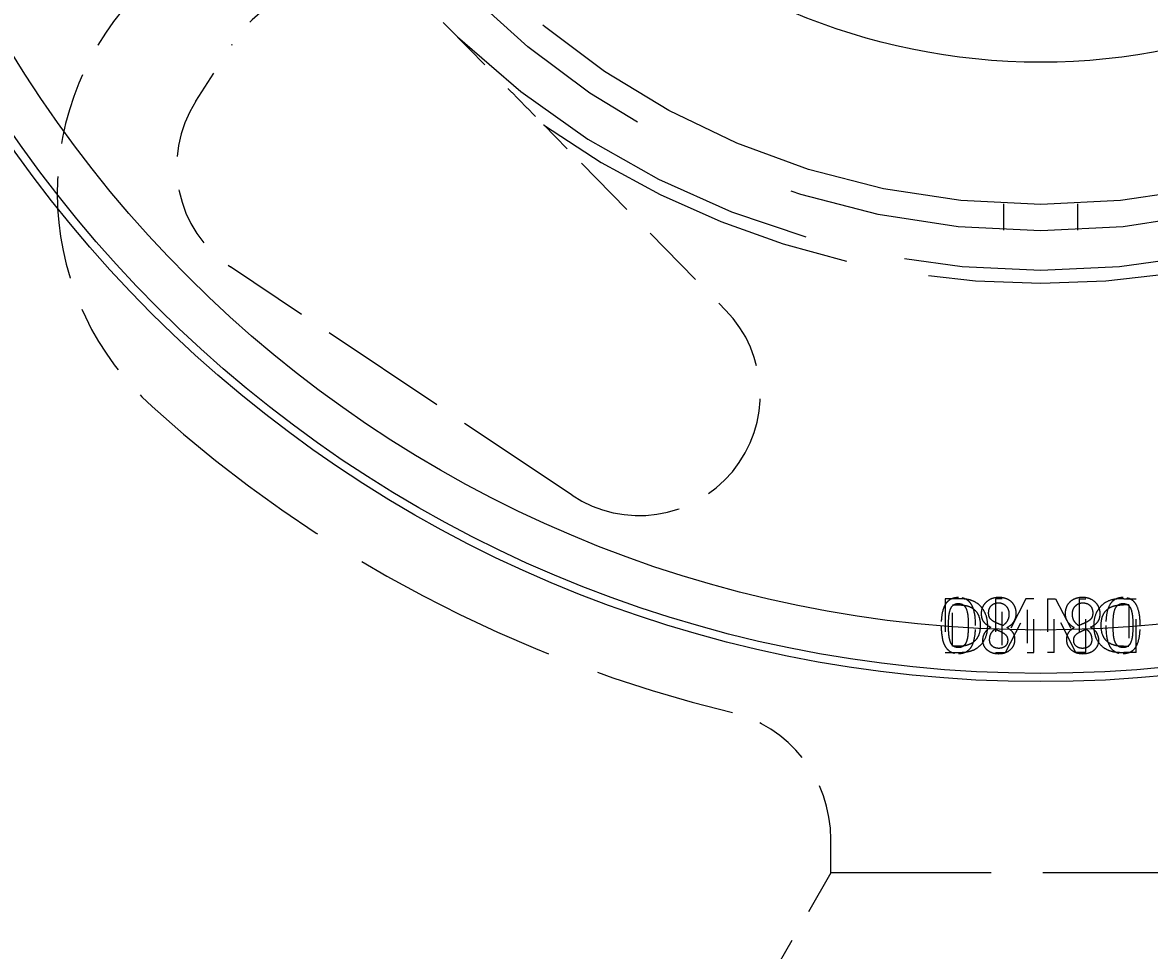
# Model space of a CAD drawing. Header units: inches. Extents: x 15 to 402, y 6 to 258.
# Drawn here: x 200.676 to 204.06, y 178.798 to 181.585 of the extents above; entities that cross this region are included whole.
import ezdxf

# ---------------------------------------------------------------- set-up
doc = ezdxf.new("R2010")
doc.units = ezdxf.units.IN
doc.header["$LTSCALE"] = 12
doc.header["$MEASUREMENT"] = 0
doc.linetypes.add('DASHED', pattern=[0.2067, 0.1654, -0.0413])
for name, color, linetype, lineweight in [('Dimension (ANSI)', 7, 'Continuous', 25), ('Hatch', 7, 'Continuous', 18), ('Hidden', 7, 'DASHED', 18), ('Visible', 7, 'Continuous', 18)]:
    doc.layers.add(name, color=color, linetype=linetype, lineweight=lineweight)
doc.styles.add('MEMCOR Medium', font='arial.ttf')
doc.dimstyles.new('Default (ANSI)', dxfattribs={"dimscale": 12, "dimtxt": 0.15, "dimasz": 0.098425, "dimexe": 0.125, "dimexo": 0.0625, "dimgap": 0.031496, "dimtad": 0, "dimtih": 1, "dimtoh": 1, "dimdec": 4, "dimrnd": 1e-08, "dimzin": 3, "dimdsep": 46, "dimlunit": 5, "dimtxsty": 'MEMCOR Medium', "dimcen": 0.09, "dimdle": 0.393701, "dimclrd": 256, "dimclre": 256, "dimclrt": 256, "dimadec": 0, "dimazin": 1, "dimtfac": 0.8, "dimtofl": 0, "dimtmove": 0, "dimatfit": 3, "dimfxl": 1, "dimfrac": 1, "dimtolj": 1, "dimtzin": 4, "dimlwd": -1, "dimlwe": -1, "dimarcsym": 0})

# ---------------------------------------------------------------- blocks, each defined once
blk = doc.blocks.new('*D29')
at = {"layer": 'Defpoints', "color": 0, "transparency": 16777216}
for p in [(221.3479, 210.7417), (186.0166, 179.1119), (221.3479, 178.9357)]:
    blk.add_point(p, dxfattribs=at)
at = {"layer": 'Dimension (ANSI)', "transparency": 16777216}
for p, q in [((186.0166, 179.8619), (186.0166, 212.2417)), ((221.3479, 179.6857), (221.3479, 212.2417)), ((187.1977, 210.7417), (197.1823, 210.7417)), ((220.1668, 210.7417), (210.1821, 210.7417))]:
    blk.add_line(p, q, dxfattribs=at)
for points in [[(187.1977, 210.9386), (187.1977, 210.5449), (186.0166, 210.7417)], [(220.1668, 210.9386), (220.1668, 210.5449), (221.3479, 210.7417)]]:
    blk.add_solid(points, dxfattribs=at)
at = {"layer": 'Dimension (ANSI)', "transparency": 16777216, "char_height": 1.8, "attachment_point": 5, "style": 'MEMCOR Medium'}
for s, insert in [('\\A1; 35{\\H0.8x;\\S5#16;} in', (203.6822, 212.5933)), ('\\A1;[897.4 mm]', (203.6822, 209.2102))]:
    blk.add_mtext(s, dxfattribs=dict(at, insert=insert))

msp = doc.modelspace()

# ---------------------------------------------------------------- hatches: boundary and pattern name
at = {"layer": 'Hatch'}
h = msp.add_hatch(dxfattribs=at)
h.set_pattern_fill('ANSI31', color=256, scale=12, style=0)
edge = h.paths.add_edge_path()
edge.add_spline(control_points=[(217.42332, 183.38029), (217.39171, 183.34853), (217.35993, 183.31693), (217.29616, 183.25418), (217.26417, 183.22302), (217.23201, 183.19204)], knot_values=[-0.6817505, -0.6817505, -0.6817505, -0.6817505, -0.3402811, -0.3402811, 0, 0, 0, 0], degree=3, periodic=0)
edge.add_ellipse((203.73307, 183.38029), major_axis=(-0.18825, -13.49894), ratio=1, start_angle=24.840553, end_angle=90, ccw=False)
edge.add_line((209.23306, 171.05118), (209.23306, 170.77793))
edge.add_ellipse((203.73307, 183.38029), major_axis=(12.60236, 5.5), ratio=1, start_angle=270, end_angle=271.098975)
edge.add_ellipse((203.73307, 183.38029), major_axis=(12.49456, 5.74069), ratio=1, start_angle=270, end_angle=292.744849)
edge.add_ellipse((203.73307, 183.38029), major_axis=(9.30341, 10.12502), ratio=1, start_angle=270, end_angle=271.041736)
edge.add_ellipse((203.73307, 183.38029), major_axis=(9.1178, 10.29249), ratio=1, start_angle=270, end_angle=293.073484)
edge.add_ellipse((203.73307, 183.38029), major_axis=(4.35466, 13.04249), ratio=1, start_angle=270, end_angle=271.041736)
edge.add_ellipse((203.73307, 183.38029), major_axis=(4.11682, 13.1195), ratio=1, start_angle=270, end_angle=287.421516)
edge.add_line((217.48332, 183.38029), (217.42332, 183.38029))
edge = h.paths.add_edge_path()
edge.add_spline(control_points=[(217.23201, 183.56854), (217.26417, 183.53756), (217.29616, 183.5064), (217.35993, 183.44365), (217.39171, 183.41205), (217.42332, 183.38029)], knot_values=[-0.6817506, -0.6817506, -0.6817506, -0.6817506, -0.3414695, -0.3414695, 0, 0, 0, 0], degree=3, periodic=0)
edge.add_line((217.42332, 183.38029), (217.48332, 183.38029))
edge.add_ellipse((203.73307, 183.38029), major_axis=(0, 13.75026), ratio=1, start_angle=270, end_angle=347.421516)
edge.add_ellipse((203.73307, 183.38029), major_axis=(-13.42023, 2.99448), ratio=1, start_angle=270, end_angle=271.041736)
edge.add_ellipse((203.73307, 183.38029), major_axis=(-13.47245, 2.75), ratio=1, start_angle=270, end_angle=293.073484)
edge.add_ellipse((203.73307, 183.38029), major_axis=(-13.47245, -2.75), ratio=1, start_angle=270, end_angle=271.041736)
edge.add_ellipse((203.73307, 183.38029), major_axis=(-13.42023, -2.99448), ratio=1, start_angle=270, end_angle=364.843043)
edge.add_ellipse((203.73307, 183.38029), major_axis=(4.11682, -13.1195), ratio=1, start_angle=270, end_angle=271.041736)
edge.add_ellipse((203.73307, 183.38029), major_axis=(4.35466, -13.04249), ratio=1, start_angle=270, end_angle=293.073484)
edge.add_ellipse((203.73307, 183.38029), major_axis=(9.1178, -10.29249), ratio=1, start_angle=270, end_angle=271.041736)
edge.add_ellipse((203.73307, 183.38029), major_axis=(9.30341, -10.12502), ratio=1, start_angle=270, end_angle=292.744849)
edge.add_ellipse((203.73307, 183.38029), major_axis=(12.49456, -5.74069), ratio=1, start_angle=270, end_angle=271.098975)
edge.add_line((198.23307, 170.77793), (198.23307, 171.05118))
edge.add_ellipse((203.73307, 183.38029), major_axis=(-12.32911, 5.5), ratio=1, start_angle=204.840553, end_angle=450, ccw=False)
h = msp.add_hatch(dxfattribs=at)
h.set_pattern_fill('ANSI31', color=256, scale=12, angle=90.0002, style=0)
edge = h.paths.add_edge_path()
edge.add_line((209.23306, 170.77793), (209.23306, 170.75029))
edge.add_line((209.23306, 170.75029), (209.23306, 170.5152))
edge.add_spline(control_points=[(209.23306, 170.5152), (209.29311, 170.60777), (209.35344, 170.70048), (209.43368, 170.82398), (209.45374, 170.85486), (209.47376, 170.88573)], knot_values=[-1.1224503, -1.1224503, -1.1224503, -1.1224503, -0.2803842, -0.2803842, 0, 0, 0, 0], degree=3, periodic=0)
edge.add_ellipse((203.73307, 183.38029), major_axis=(-12.49456, -5.74069), ratio=1, start_angle=88.901025, end_angle=90, ccw=False)
edge = h.paths.add_edge_path()
edge.add_spline(control_points=[(197.99237, 170.88573), (198.0122, 170.85492), (198.03223, 170.82402), (198.07231, 170.76239), (198.10868, 170.70665), (198.15297, 170.6388), (198.19322, 170.57713), (198.23307, 170.5152)], knot_values=[-0.6733187, -0.6733187, -0.6733187, -0.6733187, -0.6174646, -0.6174646, -0.561149, -0.561149, 0, 0, 0, 0], degree=3, periodic=0)
edge.add_line((198.23307, 170.5152), (198.23307, 170.75029))
edge.add_line((198.23307, 170.75029), (198.23307, 170.77793))
edge.add_ellipse((203.73307, 183.38029), major_axis=(-12.60236, 5.5), ratio=1, start_angle=88.901025, end_angle=90, ccw=False)
edge = h.paths.add_edge_path()
edge.add_line((193.44058, 174.26249), (193.39847, 174.23818))
edge.add_line((193.39847, 174.23818), (193.22407, 174.13749))
edge.add_line((193.22407, 174.13749), (193.60805, 174.07688))
edge.add_ellipse((203.73307, 183.38029), major_axis=(-9.30341, 10.12502), ratio=1, start_angle=88.958264, end_angle=90, ccw=False)
edge = h.paths.add_edge_path()
edge.add_line((206.72755, 196.80052), (206.48307, 197.10274))
edge.add_line((206.48307, 197.10274), (206.48307, 196.90137))
edge.add_line((206.48307, 196.90137), (206.48307, 196.85274))
edge.add_ellipse((203.73307, 183.38029), major_axis=(13.47245, -2.75), ratio=1, start_angle=88.958264, end_angle=90, ccw=False)
edge = h.paths.add_edge_path()
edge.add_line((190.47407, 178.90063), (190.64847, 179.00132))
edge.add_line((190.64847, 179.00132), (190.69058, 179.02563))
edge.add_ellipse((203.73307, 183.38029), major_axis=(-4.35466, 13.04249), ratio=1, start_angle=88.958264, end_angle=90, ccw=False)
edge.add_line((190.61356, 179.26348), (190.47407, 178.90063))
edge = h.paths.add_edge_path()
edge.add_line((213.85808, 174.07688), (214.24206, 174.13749))
edge.add_line((214.24206, 174.13749), (214.06766, 174.23818))
edge.add_line((214.06766, 174.23818), (214.02555, 174.26249))
edge.add_ellipse((203.73307, 183.38029), major_axis=(-9.1178, -10.29249), ratio=1, start_angle=88.958264, end_angle=90, ccw=False)
edge = h.paths.add_edge_path()
edge.add_line((216.77555, 179.02563), (216.81766, 179.00132))
edge.add_line((216.81766, 179.00132), (216.99206, 178.90063))
edge.add_line((216.99206, 178.90063), (216.85257, 179.26348))
edge.add_ellipse((203.73307, 183.38029), major_axis=(-4.11682, -13.1195), ratio=1, start_angle=88.958264, end_angle=90, ccw=False)
edge = h.paths.add_edge_path()
edge.add_line((200.98307, 196.85274), (200.98307, 196.90137))
edge.add_line((200.98307, 196.90137), (200.98307, 197.10274))
edge.add_line((200.98307, 197.10274), (200.73858, 196.80052))
edge.add_ellipse((203.73307, 183.38029), major_axis=(13.42023, 2.99448), ratio=1, start_angle=88.958264, end_angle=90, ccw=False)

# ---------------------------------------------------------------- linework, layer by layer
at = {"layer": 'Hidden', "ltscale": 0.009556}
msp.add_line((201.93942, 181.58461), (201.98203, 181.54119), dxfattribs=at)
at = {"layer": 'Hidden', "ltscale": 0.032106}
msp.add_line((201.19652, 181.34834), (201.30604, 181.51915), dxfattribs=at)
at = {"layer": 'Hidden', "ltscale": 0.026746}
msp.add_line((202.24124, 181.27715), (202.35409, 181.16219), dxfattribs=at)
at = {"layer": 'Hidden', "ltscale": 0.097964}
msp.add_line((202.35409, 181.16219), (202.78689, 180.7213), dxfattribs=at)
at = {"layer": 'Hidden', "ltscale": 0.012412}
for p, q in [((203.62208, 180.96158), (203.62208, 181.0404)), ((203.84405, 181.0404), (203.84405, 180.96158))]:
    msp.add_line(p, q, dxfattribs=at)
at = {"layer": 'Hidden', "ltscale": 0.195716}
msp.add_line((202.32619, 180.16519), (201.30042, 180.85059), dxfattribs=at)
at = {"layer": 'Hidden', "ltscale": 0.025521}
for p, q in [((203.44672, 179.85443), (203.44672, 179.69301)), ((203.59728, 179.85443), (203.59728, 179.69301)), ((203.71278, 179.69301), (203.71278, 179.85443)), ((203.75335, 179.85443), (203.75335, 179.69301)), ((203.86886, 179.69301), (203.86886, 179.85443)), ((204.01942, 179.69301), (204.01942, 179.85443))]:
    msp.add_line(p, q, dxfattribs=at)
at = {"layer": 'Hidden', "ltscale": 0.006416}
msp.add_line((203.48387, 179.85443), (203.44672, 179.85443), dxfattribs=at)
at = {"layer": 'Hidden', "ltscale": 0.003142}
msp.add_line((203.61729, 179.85443), (203.59728, 179.85443), dxfattribs=at)
at = {"layer": 'Hidden', "ltscale": 0.024776}
msp.add_line((203.68871, 179.85443), (203.61729, 179.71525), dxfattribs=at)
at = {"layer": 'Hidden', "ltscale": 0.021991}
for p, q in [((203.61729, 179.71525), (203.61729, 179.85443)), ((203.84884, 179.85443), (203.84884, 179.71525))]:
    msp.add_line(p, q, dxfattribs=at)
at = {"layer": 'Hidden', "ltscale": 0.003726}
msp.add_line((203.71278, 179.85443), (203.68871, 179.85443), dxfattribs=at)
at = {"layer": 'Hidden', "ltscale": 0.003725}
msp.add_line((203.75335, 179.85443), (203.77742, 179.85443), dxfattribs=at)
at = {"layer": 'Hidden', "ltscale": 0.024774}
msp.add_line((203.77742, 179.85443), (203.84884, 179.71525), dxfattribs=at)
at = {"layer": 'Hidden', "ltscale": 0.00314}
msp.add_line((203.84884, 179.85443), (203.86886, 179.85443), dxfattribs=at)
at = {"layer": 'Hidden', "ltscale": 0.00639}
msp.add_line((203.98227, 179.85443), (204.01942, 179.85443), dxfattribs=at)
at = {"layer": 'Hidden', "ltscale": 0.002742}
for p, q in [((203.46817, 179.83585), (203.48452, 179.83585)), ((203.48452, 179.71158), (203.46817, 179.71158))]:
    msp.add_line(p, q, dxfattribs=at)
at = {"layer": 'Hidden', "ltscale": 0.019624}
for p, q in [((203.46817, 179.71158), (203.46817, 179.83585)), ((203.99797, 179.83585), (203.99797, 179.71158))]:
    msp.add_line(p, q, dxfattribs=at)
at = {"layer": 'Hidden', "ltscale": 0.022693}
msp.add_line((203.62775, 179.69301), (203.69277, 179.82081), dxfattribs=at)
at = {"layer": 'Hidden', "ltscale": 0.020185}
for p, q in [((203.69277, 179.82081), (203.69277, 179.69301)), ((203.77337, 179.69301), (203.77337, 179.82081))]:
    msp.add_line(p, q, dxfattribs=at)
at = {"layer": 'Hidden', "ltscale": 0.022691}
msp.add_line((203.83838, 179.69301), (203.77337, 179.82081), dxfattribs=at)
at = {"layer": 'Hidden', "ltscale": 0.002732}
for p, q in [((203.99797, 179.83585), (203.98161, 179.83585)), ((203.98161, 179.71158), (203.99797, 179.71158))]:
    msp.add_line(p, q, dxfattribs=at)
at = {"layer": 'Hidden'}
for p, q in [((203.58317, 179.76914), (203.58317, 179.76849)), ((203.63236, 179.76757), (203.63236, 179.76822)), ((203.83378, 179.76822), (203.83378, 179.76757)), ((203.88296, 179.76849), (203.88296, 179.76914))]:
    msp.add_line(p, q, dxfattribs=at)
at = {"layer": 'Hidden', "ltscale": 0.006349}
msp.add_line((203.44672, 179.69301), (203.48347, 179.69301), dxfattribs=at)
at = {"layer": 'Hidden', "ltscale": 0.004829}
msp.add_line((203.59728, 179.69301), (203.62775, 179.69301), dxfattribs=at)
at = {"layer": 'Hidden', "ltscale": 0.00308}
for p, q in [((203.69277, 179.69301), (203.71278, 179.69301)), ((203.77337, 179.69301), (203.75335, 179.69301))]:
    msp.add_line(p, q, dxfattribs=at)
at = {"layer": 'Hidden', "ltscale": 0.004826}
msp.add_line((203.86886, 179.69301), (203.83838, 179.69301), dxfattribs=at)
at = {"layer": 'Hidden', "ltscale": 0.006323}
msp.add_line((204.01942, 179.69301), (203.98266, 179.69301), dxfattribs=at)
at = {"layer": 'Hidden', "ltscale": 0.015908}
msp.add_line((203.10315, 179.03093), (203.10315, 179.13179), dxfattribs=at)
at = {"layer": 'Hidden', "ltscale": 0.067802}
msp.add_line((203.10315, 179.03093), (202.88925, 178.66045), dxfattribs=at)
at = {"layer": 'Hidden', "ltscale": 0.314009}
msp.add_line((204.36299, 179.03093), (203.10315, 179.03093), dxfattribs=at)
at = {"layer": 'Hidden', "ltscale": 1.022229}
msp.add_circle((203.73307, 183.38029), 2.42126, dxfattribs=at)
at = {"layer": 'Hidden', "ltscale": 1.186783}
msp.add_circle((203.73307, 183.38029), 2.34252, dxfattribs=at)
at = {"layer": 'Hidden', "ltscale": 0.108721}
msp.add_arc((201.64669, 181.07365), 0.86614, 135, 180.35274, dxfattribs=at)
at = {"layer": 'Hidden', "ltscale": 0.079133}
msp.add_arc((201.64883, 181.29935), 0.4072, 77.09302, 147.331, dxfattribs=at)
at = {"layer": 'Hidden', "ltscale": 0.613257}
msp.add_arc((203.73307, 183.38029), 2.53937, 226.40513, 313.59487, dxfattribs=at)
at = {"layer": 'Hidden', "ltscale": 0.089316}
msp.add_arc((201.50208, 181.15241), 0.36299, 147.331, 236.25, dxfattribs=at)
at = {"layer": 'Hidden', "ltscale": 0.50418}
msp.add_arc((203.73307, 183.38029), 2.57874, 234.70511, 305.29489, dxfattribs=at)
at = {"layer": 'Hidden', "ltscale": 0.107257}
msp.add_arc((201.64669, 181.07365), 0.86614, 183.12808, 227.87038, dxfattribs=at)
at = {"layer": 'Hidden', "ltscale": 0.169059}
msp.add_arc((202.52785, 180.46701), 0.36299, 236.25, 44.46972, dxfattribs=at)
at = {"layer": 'Hidden', "ltscale": 0.315777}
msp.add_arc((203.73307, 183.38029), 3.97638, 227.87038, 256.5457, dxfattribs=at)
at = {"layer": 'Hidden', "ltscale": 0.083285}
msp.add_arc((202.70944, 179.13179), 0.3937, 0, 76.45351, dxfattribs=at)
at = {"layer": 'Hidden', "ltscale": 0.059007}
msp.add_rational_spline([(201.98203, 181.54119), (202.11064, 181.41018), (202.24124, 181.27715)], [1, 1.00263245458, 1.00001729957], degree=2, dxfattribs=at)
at = {"layer": 'Hidden', "ltscale": 0.000292745}
msp.add_open_spline([(202.24311, 181.27555), (202.24244, 181.27602), (202.24181, 181.27656), (202.24124, 181.27715)], degree=3, dxfattribs=at)
at = {"layer": 'Hidden', "ltscale": 0.018265}
msp.add_open_spline([(203.48585, 179.85783), (203.48163, 179.85783), (203.47742, 179.85743), (203.46959, 179.85565), (203.46598, 179.85436), (203.45773, 179.84993), (203.45356, 179.84638), (203.44653, 179.83748), (203.44307, 179.83139), (203.43627, 179.80978), (203.4348, 179.795), (203.43435, 179.77895), (203.43431, 179.77633), (203.43431, 179.77372)], degree=3, knots=[-0.37203785, -0.37203785, -0.37203785, -0.37203785, -0.31664928, -0.31664928, -0.26606732, -0.26606732, -0.19410184, -0.19410184, -0.12242542, -0.12242542, -0.01990259, -0.01990259, 0, 0, 0, 0], dxfattribs=at)
at = {"layer": 'Hidden', "ltscale": 0.009948}
msp.add_open_spline([(203.54103, 179.84148), (203.53467, 179.84547), (203.52794, 179.84862), (203.51732, 179.85165), (203.50626, 179.85443), (203.48387, 179.85443)], degree=3, knots=[0, 0, 0, 0, 0.059315384, 0.059315384, 0.088967919, 0.088967919, 0.088967919, 0.088967919], dxfattribs=at)
at = {"layer": 'Hidden', "ltscale": 0.01806}
msp.add_open_spline([(203.53752, 179.77385), (203.53752, 179.79831), (203.53447, 179.81508), (203.52684, 179.83494), (203.5235, 179.83976), (203.51761, 179.84691), (203.51356, 179.85024), (203.50323, 179.85567), (203.49708, 179.85714), (203.4892, 179.85777), (203.48752, 179.85783), (203.48585, 179.85783)], degree=3, knots=[-0.18326765, -0.18326765, -0.18326765, -0.18326765, -0.13736451, -0.13736451, -0.10736713, -0.10736713, -0.06507346, -0.06507346, -0.01379241, -0.01379241, 0, 0, 0, 0], dxfattribs=at)
at = {"layer": 'Hidden', "ltscale": 0.012792}
msp.add_open_spline([(203.60711, 179.85809), (203.60001, 179.85809), (203.59302, 179.85704), (203.58006, 179.85219), (203.57444, 179.84865), (203.56526, 179.84006), (203.56175, 179.83556), (203.55657, 179.82508), (203.55513, 179.81944), (203.55458, 179.81215), (203.55453, 179.81079), (203.55453, 179.80943)], degree=3, knots=[-0.20866782, -0.20866782, -0.20866782, -0.20866782, -0.1532124, -0.1532124, -0.10014888, -0.10014888, -0.05568208, -0.05568208, -0.01038644, -0.01038644, 0, 0, 0, 0], dxfattribs=at)
at = {"layer": 'Hidden', "ltscale": 0.006674}
for points, knots in [([(203.64583, 179.84422), (203.64126, 179.84862), (203.63591, 179.85184), (203.62543, 179.85589), (203.61875, 179.85776), (203.60874, 179.85808), (203.60793, 179.85809), (203.60711, 179.85809)], [-0.16916263, -0.16916263, -0.16916263, -0.16916263, -0.07776923, -0.07776923, -0.00633175, -0.00633175, 0, 0, 0, 0]), ([(203.88636, 179.73068), (203.88636, 179.72723), (203.88581, 179.72386), (203.8834, 179.71788), (203.88178, 179.71541), (203.87812, 179.71149), (203.87573, 179.7094), (203.87013, 179.70692), (203.86805, 179.70631), (203.86361, 179.70548), (203.86125, 179.7053), (203.85889, 179.7053)], [0, 0, 0, 0, 0.026275156, 0.026275156, 0.049347626, 0.049347626, 0.067723628, 0.067723628, 0.077810985, 0.077810985, 0.088761813, 0.088761813, 0.088761813, 0.088761813])]:
    msp.add_open_spline(points, degree=3, knots=knots, dxfattribs=at)
at = {"layer": 'Hidden', "ltscale": 0.006678}
msp.add_open_spline([(203.85902, 179.85809), (203.85297, 179.85809), (203.84691, 179.85741), (203.83714, 179.85466), (203.83333, 179.85313), (203.82633, 179.84927), (203.82316, 179.84697), (203.8203, 179.84422)], degree=3, knots=[0, 0, 0, 0, 0.04705178, 0.04705178, 0.07841909, 0.07841909, 0.10891914, 0.10891914, 0.10891914, 0.10891914], dxfattribs=at)
at = {"layer": 'Hidden', "ltscale": 0.0128}
msp.add_open_spline([(203.91161, 179.80943), (203.91161, 179.81561), (203.9106, 179.82162), (203.90629, 179.83235), (203.9034, 179.83683), (203.89672, 179.84422), (203.89177, 179.84886), (203.88071, 179.85438), (203.87668, 179.85577), (203.86807, 179.85766), (203.86356, 179.85809), (203.85902, 179.85809)], degree=3, knots=[0, 0, 0, 0, 0.04710632, 0.04710632, 0.08868169, 0.08868169, 0.1243163, 0.1243163, 0.1432684, 0.1432684, 0.16323732, 0.16323732, 0.16323732, 0.16323732], dxfattribs=at)
at = {"layer": 'Hidden', "ltscale": 0.009924}
msp.add_open_spline([(203.98227, 179.85443), (203.97076, 179.85443), (203.96083, 179.85376), (203.9472, 179.85135), (203.93846, 179.84934), (203.92674, 179.84248), (203.92592, 179.84199), (203.92511, 179.84148)], degree=3, knots=[-0.25853379, -0.25853379, -0.25853379, -0.25853379, -0.10727643, -0.10727643, -0.0075589, -0.0075589, 0, 0, 0, 0], dxfattribs=at)
at = {"layer": 'Hidden', "ltscale": 0.018077}
msp.add_open_spline([(203.98028, 179.85783), (203.97366, 179.85783), (203.96693, 179.85687), (203.95582, 179.8523), (203.95147, 179.84943), (203.94446, 179.84237), (203.94098, 179.83779), (203.93434, 179.82307), (203.93218, 179.81434), (203.92919, 179.79545), (203.92861, 179.7844), (203.92861, 179.77385)], degree=3, knots=[0, 0, 0, 0, 0.0548727, 0.0548727, 0.09721784, 0.09721784, 0.13307353, 0.13307353, 0.17301541, 0.17301541, 0.22218192, 0.22218192, 0.22218192, 0.22218192], dxfattribs=at)
at = {"layer": 'Hidden', "ltscale": 0.018292}
msp.add_open_spline([(204.03182, 179.77372), (204.03182, 179.78794), (204.03081, 179.8036), (204.02442, 179.82876), (204.02065, 179.83556), (204.0144, 179.84446), (204.01049, 179.84827), (204.00212, 179.85355), (203.99806, 179.8552), (203.9894, 179.85737), (203.98484, 179.85783), (203.98028, 179.85783)], degree=3, knots=[0, 0, 0, 0, 0.10837153, 0.10837153, 0.1988409, 0.1988409, 0.29685555, 0.29685555, 0.37668609, 0.37668609, 0.45922035, 0.45922035, 0.45922035, 0.45922035], dxfattribs=at)
at = {"layer": 'Hidden', "ltscale": 0.00782}
msp.add_open_spline([(203.45629, 179.77372), (203.45629, 179.78944), (203.45715, 179.7988), (203.45846, 179.81012), (203.45973, 179.81702), (203.46204, 179.8229)], degree=3, knots=[-0.087241986, -0.087241986, -0.087241986, -0.087241986, -0.048831902, -0.048831902, 0, 0, 0, 0], dxfattribs=at)
at = {"layer": 'Hidden', "ltscale": 0.005181}
msp.add_open_spline([(203.46204, 179.8229), (203.46346, 179.82659), (203.46537, 179.83003), (203.47053, 179.83559), (203.47311, 179.83705), (203.47845, 179.83936), (203.48216, 179.83991), (203.48585, 179.83991)], degree=3, knots=[-0.065406786, -0.065406786, -0.065406786, -0.065406786, -0.047780466, -0.047780466, -0.030475474, -0.030475474, 0, 0, 0, 0], dxfattribs=at)
at = {"layer": 'Hidden', "ltscale": 0.007795}
msp.add_open_spline([(203.48452, 179.83585), (203.48992, 179.83585), (203.49547, 179.83561), (203.50899, 179.83402), (203.51377, 179.83254), (203.52048, 179.83029), (203.52495, 179.82805), (203.52912, 179.82513)], degree=3, knots=[0, 0, 0, 0, 0.04480892, 0.04480892, 0.11154531, 0.11154531, 0.27193654, 0.27193654, 0.27193654, 0.27193654], dxfattribs=at)
at = {"layer": 'Hidden', "ltscale": 0.005233}
msp.add_open_spline([(203.48585, 179.83991), (203.48792, 179.83991), (203.49002, 179.83974), (203.49389, 179.83898), (203.49568, 179.83844), (203.49873, 179.83702), (203.50141, 179.83559), (203.50677, 179.82964), (203.50867, 179.8262), (203.51005, 179.82251)], degree=3, knots=[-0.15101873, -0.15101873, -0.15101873, -0.15101873, -0.10441442, -0.10441442, -0.06298125, -0.06298125, -0.03031587, -0.03031587, 0, 0, 0, 0], dxfattribs=at)
at = {"layer": 'Hidden', "ltscale": 0.007727}
msp.add_open_spline([(203.51005, 179.82251), (203.5133, 179.81402), (203.51417, 179.80582), (203.51533, 179.79324), (203.51555, 179.78283), (203.51555, 179.77385)], degree=3, knots=[-0.095781387, -0.095781387, -0.095781387, -0.095781387, -0.06847106, -0.06847106, 0, 0, 0, 0], dxfattribs=at)
at = {"layer": 'Hidden', "ltscale": 0.009331}
msp.add_open_spline([(203.52912, 179.82513), (203.53397, 179.82185), (203.53816, 179.81781), (203.54588, 179.80665), (203.54802, 179.80031), (203.55098, 179.78851), (203.55162, 179.78093), (203.55162, 179.77359)], degree=3, knots=[0, 0, 0, 0, 0.0463354, 0.0463354, 0.10508021, 0.10508021, 0.19404268, 0.19404268, 0.19404268, 0.19404268], dxfattribs=at)
at = {"layer": 'Hidden', "ltscale": 0.012469}
msp.add_open_spline([(203.57399, 179.77385), (203.57399, 179.78552), (203.57212, 179.79691), (203.56503, 179.81449), (203.56105, 179.82167), (203.5515, 179.83334), (203.54658, 179.8378), (203.54103, 179.84148)], degree=3, knots=[0, 0, 0, 0, 0.08890581, 0.08890581, 0.14516679, 0.14516679, 0.19107427, 0.19107427, 0.19107427, 0.19107427], dxfattribs=at)
at = {"layer": 'Hidden', "ltscale": 0.007675}
msp.add_open_spline([(203.57676, 179.81152), (203.57676, 179.81611), (203.57742, 179.8207), (203.58045, 179.82822), (203.58232, 179.8311), (203.58681, 179.83566), (203.58967, 179.83794), (203.59785, 179.84132), (203.60233, 179.842), (203.60685, 179.842)], degree=3, knots=[-0.16231389, -0.16231389, -0.16231389, -0.16231389, -0.10956079, -0.10956079, -0.06887139, -0.06887139, -0.03508494, -0.03508494, 0, 0, 0, 0], dxfattribs=at)
at = {"layer": 'Hidden', "ltscale": 0.008102}
msp.add_open_spline([(203.60685, 179.842), (203.61102, 179.842), (203.6151, 179.8413), (203.62255, 179.83813), (203.62568, 179.8359), (203.63096, 179.83048), (203.63345, 179.82709), (203.63709, 179.8181), (203.63785, 179.81321), (203.63785, 179.80825)], degree=3, knots=[-0.15504722, -0.15504722, -0.15504722, -0.15504722, -0.11299776, -0.11299776, -0.0739777, -0.0739777, -0.03779251, -0.03779251, 0, 0, 0, 0], dxfattribs=at)
at = {"layer": 'Hidden', "ltscale": 0.005961}
for points, knots in [([(203.6597, 179.80982), (203.6597, 179.81627), (203.65861, 179.82254), (203.65477, 179.83236), (203.65215, 179.83765), (203.64676, 179.84331), (203.6463, 179.84377), (203.64583, 179.84422)], [-0.14617563, -0.14617563, -0.14617563, -0.14617563, -0.05985006, -0.05985006, -0.00497096, -0.00497096, 0, 0, 0, 0]), ([(203.8203, 179.84422), (203.81613, 179.84021), (203.81288, 179.83553), (203.80947, 179.82769), (203.80829, 179.8244), (203.80677, 179.8169), (203.80644, 179.81338), (203.80644, 179.80982)], [0, 0, 0, 0, 0.044374654, 0.044374654, 0.065201071, 0.065201071, 0.08326541, 0.08326541, 0.08326541, 0.08326541])]:
    msp.add_open_spline(points, degree=3, knots=knots, dxfattribs=at)
at = {"layer": 'Hidden', "ltscale": 0.008105}
msp.add_open_spline([(203.82828, 179.80825), (203.82828, 179.81322), (203.82905, 179.81813), (203.83245, 179.82649), (203.83463, 179.82988), (203.84031, 179.83579), (203.84345, 179.83805), (203.84895, 179.84043), (203.85094, 179.84103), (203.85506, 179.84182), (203.85717, 179.842), (203.85928, 179.842)], degree=3, knots=[0, 0, 0, 0, 0.03789219, 0.03789219, 0.06891459, 0.06891459, 0.09762633, 0.09762633, 0.11293195, 0.11293195, 0.12855408, 0.12855408, 0.12855408, 0.12855408], dxfattribs=at)
at = {"layer": 'Hidden', "ltscale": 0.007679}
msp.add_open_spline([(203.85928, 179.842), (203.86377, 179.842), (203.86824, 179.84133), (203.87639, 179.83798), (203.87925, 179.83572), (203.88375, 179.83118), (203.88564, 179.82831), (203.88871, 179.82078), (203.88937, 179.81615), (203.88937, 179.81152)], degree=3, knots=[0, 0, 0, 0, 0.03490727, 0.03490727, 0.06863691, 0.06863691, 0.10894863, 0.10894863, 0.16181869, 0.16181869, 0.16181869, 0.16181869], dxfattribs=at)
at = {"layer": 'Hidden', "ltscale": 0.012464}
msp.add_open_spline([(203.92511, 179.84148), (203.91965, 179.83787), (203.9148, 179.8335), (203.90528, 179.82198), (203.90178, 179.81543), (203.89502, 179.80044), (203.89271, 179.78956), (203.89217, 179.77681), (203.89214, 179.77533), (203.89214, 179.77385)], degree=3, knots=[-0.16939317, -0.16939317, -0.16939317, -0.16939317, -0.13728768, -0.13728768, -0.09725084, -0.09725084, -0.01126701, -0.01126701, 0, 0, 0, 0], dxfattribs=at)
at = {"layer": 'Hidden', "ltscale": 0.009326}
msp.add_open_spline([(203.91451, 179.77359), (203.91451, 179.78059), (203.91509, 179.78781), (203.91786, 179.79959), (203.91993, 179.8059), (203.92753, 179.81737), (203.93189, 179.82167), (203.93701, 179.82513)], degree=3, knots=[-0.18535725, -0.18535725, -0.18535725, -0.18535725, -0.10637701, -0.10637701, -0.04881935, -0.04881935, 0, 0, 0, 0], dxfattribs=at)
at = {"layer": 'Hidden', "ltscale": 0.007776}
msp.add_open_spline([(203.93701, 179.82513), (203.94525, 179.83091), (203.95291, 179.83279), (203.96472, 179.83529), (203.97343, 179.83585), (203.98161, 179.83585)], degree=3, knots=[-0.097933417, -0.097933417, -0.097933417, -0.097933417, -0.067634404, -0.067634404, 0, 0, 0, 0], dxfattribs=at)
at = {"layer": 'Hidden', "ltscale": 0.007728}
msp.add_open_spline([(203.95059, 179.77385), (203.95059, 179.78283), (203.95081, 179.79322), (203.95196, 179.80582), (203.95284, 179.81402), (203.95608, 179.82251)], degree=3, knots=[0, 0, 0, 0, 0.068407557, 0.068407557, 0.095914552, 0.095914552, 0.095914552, 0.095914552], dxfattribs=at)
at = {"layer": 'Hidden', "ltscale": 0.005243}
msp.add_open_spline([(203.95608, 179.82251), (203.95748, 179.82622), (203.95938, 179.82968), (203.96477, 179.83563), (203.96745, 179.83705), (203.97056, 179.83848), (203.97239, 179.83902), (203.97623, 179.83975), (203.97827, 179.83991), (203.98028, 179.83991)], degree=3, knots=[0, 0, 0, 0, 0.03050413, 0.03050413, 0.06320399, 0.06320399, 0.1047666, 0.1047666, 0.14935232, 0.14935232, 0.14935232, 0.14935232], dxfattribs=at)
at = {"layer": 'Hidden', "ltscale": 0.005193}
msp.add_open_spline([(203.98028, 179.83991), (203.98411, 179.83991), (203.98796, 179.83932), (203.9933, 179.83688), (203.99586, 179.83539), (204.00088, 179.8298), (204.00272, 179.82647), (204.00409, 179.8229)], degree=3, knots=[0, 0, 0, 0, 0.031732058, 0.031732058, 0.048274118, 0.048274118, 0.064331411, 0.064331411, 0.064331411, 0.064331411], dxfattribs=at)
at = {"layer": 'Hidden', "ltscale": 0.007821}
msp.add_open_spline([(204.00409, 179.8229), (204.00626, 179.81739), (204.00751, 179.81099), (204.00912, 179.79816), (204.00984, 179.7882), (204.00984, 179.77372)], degree=3, knots=[0, 0, 0, 0, 0.045841732, 0.045841732, 0.098930612, 0.098930612, 0.098930612, 0.098930612], dxfattribs=at)
at = {"layer": 'Hidden', "ltscale": 0.008389}
msp.add_open_spline([(203.55453, 179.80943), (203.55453, 179.80433), (203.55516, 179.79922), (203.5585, 179.78951), (203.56091, 179.78597), (203.56814, 179.77776), (203.57412, 179.77368), (203.5813, 179.77003), (203.58223, 179.76958), (203.58317, 179.76914)], degree=3, knots=[-0.12210938, -0.12210938, -0.12210938, -0.12210938, -0.09276888, -0.09276888, -0.06276279, -0.06276279, -0.00809446, -0.00809446, 0, 0, 0, 0], dxfattribs=at)
at = {"layer": 'Hidden', "ltscale": 0.005654}
msp.add_open_spline([(203.59573, 179.78379), (203.59086, 179.78643), (203.58595, 179.78962), (203.58115, 179.79485), (203.57964, 179.79693), (203.5772, 179.80367), (203.57676, 179.80767), (203.57676, 179.81152)], degree=3, knots=[-0.11114618, -0.11114618, -0.11114618, -0.11114618, -0.05471455, -0.05471455, -0.02932679, -0.02932679, 0, 0, 0, 0], dxfattribs=at)
at = {"layer": 'Hidden', "ltscale": 0.006417}
msp.add_open_spline([(203.63785, 179.80825), (203.63785, 179.80406), (203.63734, 179.7999), (203.63543, 179.79337), (203.63402, 179.78945), (203.62802, 179.78055), (203.62403, 179.77678), (203.61941, 179.77372)], degree=3, knots=[-0.14531389, -0.14531389, -0.14531389, -0.14531389, -0.08212911, -0.08212911, -0.042719, -0.042719, 0, 0, 0, 0], dxfattribs=at)
at = {"layer": 'Hidden', "ltscale": 0.00828}
msp.add_open_spline([(203.63236, 179.76822), (203.63742, 179.7707), (203.64213, 179.77383), (203.65066, 179.78212), (203.65347, 179.7866), (203.65788, 179.79574), (203.65929, 179.80129), (203.65967, 179.80802), (203.6597, 179.80892), (203.6597, 179.80982)], degree=3, knots=[-0.11411726, -0.11411726, -0.11411726, -0.11411726, -0.0842587, -0.0842587, -0.05138654, -0.05138654, -0.00685006, -0.00685006, 0, 0, 0, 0], dxfattribs=at)
at = {"layer": 'Hidden', "ltscale": 0.008281}
msp.add_open_spline([(203.80644, 179.80982), (203.80644, 179.80391), (203.80751, 179.79821), (203.81145, 179.78872), (203.81425, 179.78358), (203.82336, 179.77426), (203.82837, 179.77088), (203.83378, 179.76822)], degree=3, knots=[0, 0, 0, 0, 0.04501464, 0.04501464, 0.07841422, 0.07841422, 0.10747467, 0.10747467, 0.10747467, 0.10747467], dxfattribs=at)
at = {"layer": 'Hidden', "ltscale": 0.006418}
msp.add_open_spline([(203.84673, 179.77372), (203.84211, 179.77677), (203.83812, 179.78054), (203.83214, 179.78941), (203.83073, 179.79329), (203.8288, 179.79982), (203.82828, 179.80402), (203.82828, 179.80825)], degree=3, knots=[0, 0, 0, 0, 0.04269456, 0.04269456, 0.08182455, 0.08182455, 0.14597733, 0.14597733, 0.14597733, 0.14597733], dxfattribs=at)
at = {"layer": 'Hidden', "ltscale": 0.005656}
msp.add_open_spline([(203.88937, 179.81152), (203.88937, 179.80765), (203.88892, 179.80362), (203.88647, 179.7969), (203.88497, 179.79483), (203.88014, 179.78959), (203.87526, 179.78642), (203.8704, 179.78379)], degree=3, knots=[0, 0, 0, 0, 0.02949642, 0.02949642, 0.05467834, 0.05467834, 0.10984711, 0.10984711, 0.10984711, 0.10984711], dxfattribs=at)
at = {"layer": 'Hidden', "ltscale": 0.008393}
msp.add_open_spline([(203.88296, 179.76914), (203.88884, 179.77186), (203.89457, 179.7753), (203.90449, 179.7844), (203.90679, 179.78858), (203.90913, 179.79349), (203.91004, 179.79633), (203.91132, 179.8026), (203.91161, 179.80602), (203.91161, 179.80943)], degree=3, knots=[0, 0, 0, 0, 0.05054659, 0.05054659, 0.10465477, 0.10465477, 0.17036905, 0.17036905, 0.24493167, 0.24493167, 0.24493167, 0.24493167], dxfattribs=at)
at = {"layer": 'Hidden', "ltscale": 0.018219}
msp.add_open_spline([(203.43431, 179.77372), (203.43431, 179.75576), (203.436, 179.73733), (203.44326, 179.71712), (203.44596, 179.71113), (203.45364, 179.70128), (203.45775, 179.69774), (203.46821, 179.69202), (203.47444, 179.69045), (203.48252, 179.6898), (203.48418, 179.68974), (203.48585, 179.68974)], degree=3, knots=[-0.32391722, -0.32391722, -0.32391722, -0.32391722, -0.1664783, -0.1664783, -0.11191938, -0.11191938, -0.06707559, -0.06707559, -0.01377718, -0.01377718, 0, 0, 0, 0], dxfattribs=at)
at = {"layer": 'Hidden', "ltscale": 0.007845}
msp.add_open_spline([(203.46218, 179.7244), (203.46109, 179.72715), (203.46023, 179.73005), (203.45846, 179.73763), (203.45764, 179.74312), (203.45679, 179.75439), (203.4566, 179.75803), (203.45642, 179.76358), (203.45637, 179.76555), (203.45632, 179.76854), (203.45631, 179.76956), (203.4563, 179.77111), (203.45629, 179.77163), (203.45629, 179.77268), (203.45629, 179.7732), (203.45629, 179.77372)], degree=3, knots=[-0.15335428, -0.15335428, -0.15335428, -0.15335428, -0.11691121, -0.11691121, -0.05811325, -0.05811325, -0.03071558, -0.03071558, -0.01575846, -0.01575846, -0.00795773, -0.00795773, -0.00395561, -0.00395561, 0, 0, 0, 0], dxfattribs=at)
at = {"layer": 'Hidden', "ltscale": 0.0181}
msp.add_open_spline([(203.48585, 179.68974), (203.49005, 179.68974), (203.49429, 179.69012), (203.50216, 179.69189), (203.50578, 179.69317), (203.51391, 179.69749), (203.51799, 179.70087), (203.52521, 179.70973), (203.52854, 179.7157), (203.53525, 179.73604), (203.53695, 179.75069), (203.53748, 179.7682), (203.53752, 179.77103), (203.53752, 179.77385)], degree=3, knots=[-0.38013188, -0.38013188, -0.38013188, -0.38013188, -0.32499894, -0.32499894, -0.27538366, -0.27538366, -0.20741172, -0.20741172, -0.13350001, -0.13350001, -0.02149619, -0.02149619, 0, 0, 0, 0], dxfattribs=at)
at = {"layer": 'Hidden', "ltscale": 0.00781}
for points, knots in [([(203.51555, 179.77385), (203.51555, 179.75756), (203.51462, 179.74769), (203.51351, 179.73738), (203.51225, 179.73054), (203.50992, 179.72466)], [-0.079333795, -0.079333795, -0.079333795, -0.079333795, -0.048651887, -0.048651887, 0, 0, 0, 0]), ([(203.95621, 179.72466), (203.9539, 179.73049), (203.95265, 179.73726), (203.95136, 179.74904), (203.95059, 179.7589), (203.95059, 179.77385)], [0, 0, 0, 0, 0.048251983, 0.048251983, 0.090674214, 0.090674214, 0.090674214, 0.090674214])]:
    msp.add_open_spline(points, degree=3, knots=knots, dxfattribs=at)
at = {"layer": 'Hidden', "ltscale": 0.009629}
msp.add_open_spline([(203.55162, 179.77359), (203.55162, 179.76394), (203.55038, 179.75409), (203.54483, 179.73989), (203.54204, 179.73507), (203.53515, 179.727), (203.53137, 179.72384), (203.52716, 179.72126)], degree=3, knots=[0, 0, 0, 0, 0.07351143, 0.07351143, 0.11674737, 0.11674737, 0.15581159, 0.15581159, 0.15581159, 0.15581159], dxfattribs=at)
at = {"layer": 'Hidden', "ltscale": 0.012542}
msp.add_open_spline([(203.54129, 179.70583), (203.54725, 179.70979), (203.55257, 179.71457), (203.56099, 179.72506), (203.56651, 179.733), (203.57291, 179.75448), (203.57399, 179.7642), (203.57399, 179.77385)], degree=3, knots=[0, 0, 0, 0, 0.05644983, 0.05644983, 0.10419783, 0.10419783, 0.14015812, 0.14015812, 0.14015812, 0.14015812], dxfattribs=at)
at = {"layer": 'Hidden', "ltscale": 0.007549}
msp.add_open_spline([(203.58317, 179.76849), (203.57841, 179.76608), (203.57408, 179.763), (203.56663, 179.75511), (203.56397, 179.75069), (203.56014, 179.742), (203.55893, 179.73741), (203.5586, 179.73188), (203.55858, 179.73115), (203.55858, 179.73042)], degree=3, knots=[-0.11385272, -0.11385272, -0.11385272, -0.11385272, -0.07840297, -0.07840297, -0.04222404, -0.04222404, -0.00554806, -0.00554806, 0, 0, 0, 0], dxfattribs=at)
at = {"layer": 'Hidden', "ltscale": 0.005921}
msp.add_open_spline([(203.57977, 179.73068), (203.57977, 179.73615), (203.58055, 179.74158), (203.58326, 179.74863), (203.58402, 179.75012), (203.58765, 179.75598), (203.59172, 179.75983), (203.59586, 179.76299)], degree=3, knots=[-0.085109535, -0.085109535, -0.085109535, -0.085109535, -0.052843007, -0.052843007, -0.040330585, -0.040330585, 0, 0, 0, 0], dxfattribs=at)
at = {"layer": 'Hidden', "ltscale": 0.004055}
msp.add_open_spline([(203.61941, 179.77372), (203.61479, 179.7756), (203.61017, 179.77746), (203.60239, 179.78052), (203.59868, 179.78211), (203.59573, 179.78379)], degree=3, knots=[-0.065000454, -0.065000454, -0.065000454, -0.065000454, -0.026332186, -0.026332186, 0, 0, 0, 0], dxfattribs=at)
at = {"layer": 'Hidden', "ltscale": 0.003921}
msp.add_open_spline([(203.59586, 179.76299), (203.60138, 179.7612), (203.60647, 179.75886), (203.61277, 179.75594), (203.61631, 179.75421), (203.61862, 179.75292)], degree=3, knots=[-0.029607679, -0.029607679, -0.029607679, -0.029607679, -0.020431909, -0.020431909, 0, 0, 0, 0], dxfattribs=at)
at = {"layer": 'Hidden', "ltscale": 0.004642}
msp.add_open_spline([(203.61862, 179.75292), (203.62202, 179.75096), (203.62531, 179.74858), (203.63046, 179.74297), (203.63167, 179.74061), (203.63357, 179.73588), (203.63406, 179.73264), (203.63406, 179.72937)], degree=3, knots=[-0.053965701, -0.053965701, -0.053965701, -0.053965701, -0.038899052, -0.038899052, -0.024885162, -0.024885162, 0, 0, 0, 0], dxfattribs=at)
at = {"layer": 'Hidden', "ltscale": 0.007089}
msp.add_open_spline([(203.65577, 179.73186), (203.65577, 179.73581), (203.65533, 179.73977), (203.65286, 179.74817), (203.6509, 179.75121), (203.64565, 179.75836), (203.64027, 179.76266), (203.63396, 179.76662), (203.63316, 179.7671), (203.63236, 179.76757)], degree=3, knots=[-0.089321016, -0.089321016, -0.089321016, -0.089321016, -0.074837799, -0.074837799, -0.057229862, -0.057229862, -0.007163093, -0.007163093, 0, 0, 0, 0], dxfattribs=at)
at = {"layer": 'Hidden', "ltscale": 0.00709}
msp.add_open_spline([(203.83378, 179.76757), (203.82807, 179.76425), (203.82241, 179.76011), (203.81553, 179.75192), (203.81364, 179.74871), (203.81092, 179.74069), (203.81036, 179.73627), (203.81036, 179.73186)], degree=3, knots=[0, 0, 0, 0, 0.05079024, 0.05079024, 0.08174251, 0.08174251, 0.11537961, 0.11537961, 0.11537961, 0.11537961], dxfattribs=at)
at = {"layer": 'Hidden', "ltscale": 0.004643}
msp.add_open_spline([(203.83208, 179.72937), (203.83208, 179.73264), (203.83256, 179.73589), (203.83447, 179.74061), (203.83567, 179.74296), (203.84079, 179.74856), (203.8441, 179.75095), (203.84751, 179.75292)], degree=3, knots=[0, 0, 0, 0, 0.024914784, 0.024914784, 0.03888391, 0.03888391, 0.054138862, 0.054138862, 0.054138862, 0.054138862], dxfattribs=at)
at = {"layer": 'Hidden', "ltscale": 0.004058}
msp.add_open_spline([(203.8704, 179.78379), (203.86761, 179.78219), (203.86415, 179.78069), (203.86008, 179.77907), (203.8546, 179.77692), (203.84673, 179.77372)], degree=3, knots=[0, 0, 0, 0, 0.024955893, 0.024955893, 0.03409767, 0.03409767, 0.03409767, 0.03409767], dxfattribs=at)
at = {"layer": 'Hidden', "ltscale": 0.003924}
msp.add_open_spline([(203.84751, 179.75292), (203.84974, 179.75416), (203.8531, 179.75581), (203.85964, 179.75885), (203.86471, 179.76118), (203.87027, 179.76299)], degree=3, knots=[0, 0, 0, 0, 0.019672598, 0.019672598, 0.031253334, 0.031253334, 0.031253334, 0.031253334], dxfattribs=at)
at = {"layer": 'Hidden', "ltscale": 0.005922}
msp.add_open_spline([(203.87027, 179.76299), (203.87458, 179.7597), (203.87882, 179.75566), (203.8822, 179.74992), (203.88398, 179.74674), (203.88601, 179.73804), (203.88636, 179.73436), (203.88636, 179.73068)], degree=3, knots=[0, 0, 0, 0, 0.04199416, 0.04199416, 0.050972069, 0.050972069, 0.057244619, 0.057244619, 0.057244619, 0.057244619], dxfattribs=at)
at = {"layer": 'Hidden', "ltscale": 0.007553}
msp.add_open_spline([(203.90755, 179.73042), (203.90755, 179.73515), (203.90665, 179.73971), (203.90365, 179.74766), (203.90108, 179.75319), (203.89257, 179.76263), (203.88801, 179.76593), (203.88296, 179.76849)], degree=3, knots=[0, 0, 0, 0, 0.036041021, 0.036041021, 0.065039856, 0.065039856, 0.088605276, 0.088605276, 0.088605276, 0.088605276], dxfattribs=at)
at = {"layer": 'Hidden', "ltscale": 0.012536}
msp.add_open_spline([(203.89214, 179.77385), (203.89214, 179.76547), (203.89296, 179.75703), (203.89639, 179.74323), (203.89882, 179.73598), (203.90827, 179.7202), (203.9144, 179.71344), (203.9228, 179.70722), (203.92382, 179.70651), (203.92484, 179.70583)], degree=3, knots=[-0.25028218, -0.25028218, -0.25028218, -0.25028218, -0.15127679, -0.15127679, -0.0820495, -0.0820495, -0.00972287, -0.00972287, 0, 0, 0, 0], dxfattribs=at)
at = {"layer": 'Hidden', "ltscale": 0.009624}
msp.add_open_spline([(203.93897, 179.72126), (203.93451, 179.724), (203.93054, 179.72738), (203.92375, 179.73563), (203.92112, 179.7403), (203.91574, 179.75424), (203.91451, 179.76402), (203.91451, 179.77359)], degree=3, knots=[-0.15574888, -0.15574888, -0.15574888, -0.15574888, -0.11441182, -0.11441182, -0.07293325, -0.07293325, 0, 0, 0, 0], dxfattribs=at)
at = {"layer": 'Hidden', "ltscale": 0.018118}
msp.add_open_spline([(203.92861, 179.77385), (203.92861, 179.74877), (203.93168, 179.73182), (203.93858, 179.71411), (203.94178, 179.70807), (203.95009, 179.6992), (203.95408, 179.6963), (203.96198, 179.69255), (203.96558, 179.69143), (203.9729, 179.69003), (203.97661, 179.68974), (203.98028, 179.68974)], degree=3, knots=[0, 0, 0, 0, 0.19107945, 0.19107945, 0.28348279, 0.28348279, 0.34984175, 0.34984175, 0.4008874, 0.4008874, 0.45152566, 0.45152566, 0.45152566, 0.45152566], dxfattribs=at)
at = {"layer": 'Hidden', "ltscale": 0.018246}
msp.add_open_spline([(203.98028, 179.68974), (203.98725, 179.68974), (203.99418, 179.69082), (204.00553, 179.69581), (204.00992, 179.69894), (204.0165, 179.70611), (204.02019, 179.71102), (204.02682, 179.72715), (204.02883, 179.73615), (204.03134, 179.75436), (204.03182, 179.7642), (204.03182, 179.77372)], degree=3, knots=[0, 0, 0, 0, 0.05776172, 0.05776172, 0.10281704, 0.10281704, 0.13595349, 0.13595349, 0.16932124, 0.16932124, 0.2050002, 0.2050002, 0.2050002, 0.2050002], dxfattribs=at)
at = {"layer": 'Hidden', "ltscale": 0.007847}
msp.add_open_spline([(204.00984, 179.77372), (204.00984, 179.76438), (204.00954, 179.75425), (204.00809, 179.74066), (204.00702, 179.73211), (204.00396, 179.7244)], degree=3, knots=[0, 0, 0, 0, 0.07117598, 0.07117598, 0.10402604, 0.10402604, 0.10402604, 0.10402604], dxfattribs=at)
at = {"layer": 'Hidden', "ltscale": 0.005131}
msp.add_open_spline([(203.48585, 179.70766), (203.48218, 179.70766), (203.47845, 179.70819), (203.47347, 179.71034), (203.47085, 179.7117), (203.46555, 179.71737), (203.46362, 179.72076), (203.46218, 179.7244)], degree=3, knots=[-0.12939051, -0.12939051, -0.12939051, -0.12939051, -0.06192476, -0.06192476, -0.03031635, -0.03031635, 0, 0, 0, 0], dxfattribs=at)
at = {"layer": 'Hidden', "ltscale": 0.007409}
msp.add_open_spline([(203.52716, 179.72126), (203.52229, 179.71838), (203.51717, 179.71619), (203.50725, 179.71336), (203.49908, 179.71158), (203.48452, 179.71158)], degree=3, knots=[0, 0, 0, 0, 0.045018076, 0.045018076, 0.083571768, 0.083571768, 0.083571768, 0.083571768], dxfattribs=at)
at = {"layer": 'Hidden', "ltscale": 0.005164}
msp.add_open_spline([(203.50992, 179.72466), (203.50841, 179.72089), (203.50638, 179.71734), (203.50105, 179.7118), (203.49851, 179.71041), (203.4932, 179.70818), (203.48949, 179.70766), (203.48585, 179.70766)], degree=3, knots=[-0.064488287, -0.064488287, -0.064488287, -0.064488287, -0.046682272, -0.046682272, -0.030044073, -0.030044073, 0, 0, 0, 0], dxfattribs=at)
at = {"layer": 'Hidden', "ltscale": 0.011411}
msp.add_open_spline([(203.55858, 179.73042), (203.55858, 179.72565), (203.55928, 179.72097), (203.56246, 179.71216), (203.5648, 179.70829), (203.57052, 179.70178), (203.57483, 179.69776), (203.58807, 179.69138), (203.59533, 179.68988), (203.60416, 179.68938), (203.60564, 179.68935), (203.60711, 179.68935)], degree=3, knots=[-0.25571867, -0.25571867, -0.25571867, -0.25571867, -0.19001118, -0.19001118, -0.12610013, -0.12610013, -0.06884117, -0.06884117, -0.01144701, -0.01144701, 0, 0, 0, 0], dxfattribs=at)
at = {"layer": 'Hidden', "ltscale": 0.00667}
msp.add_open_spline([(203.60724, 179.7053), (203.60489, 179.7053), (203.60253, 179.70548), (203.59814, 179.7063), (203.5961, 179.70689), (203.59043, 179.70936), (203.58804, 179.71148), (203.58441, 179.71532), (203.58275, 179.71784), (203.58032, 179.72388), (203.57977, 179.72724), (203.57977, 179.73068)], degree=3, knots=[-0.086015939, -0.086015939, -0.086015939, -0.086015939, -0.0760368, -0.0760368, -0.067025458, -0.067025458, -0.049769139, -0.049769139, -0.026226923, -0.026226923, 0, 0, 0, 0], dxfattribs=at)
at = {"layer": 'Hidden', "ltscale": 0.011455}
msp.add_open_spline([(203.60711, 179.68935), (203.61373, 179.68935), (203.62034, 179.69024), (203.63393, 179.69503), (203.63897, 179.69873), (203.64614, 179.70522), (203.64926, 179.70909), (203.6539, 179.71813), (203.65521, 179.72302), (203.65572, 179.72938), (203.65577, 179.73062), (203.65577, 179.73186)], degree=3, knots=[-0.15362934, -0.15362934, -0.15362934, -0.15362934, -0.12280497, -0.12280497, -0.08699398, -0.08699398, -0.04866529, -0.04866529, -0.0094352, -0.0094352, 0, 0, 0, 0], dxfattribs=at)
at = {"layer": 'Hidden', "ltscale": 0.006399}
msp.add_open_spline([(203.63406, 179.72937), (203.63406, 179.72603), (203.63355, 179.72272), (203.63121, 179.71708), (203.6297, 179.71485), (203.62616, 179.71132), (203.62353, 179.70915), (203.61567, 179.70593), (203.61146, 179.7053), (203.60724, 179.7053)], degree=3, knots=[-0.15368028, -0.15368028, -0.15368028, -0.15368028, -0.1054045, -0.1054045, -0.06554943, -0.06554943, -0.03276721, -0.03276721, 0, 0, 0, 0], dxfattribs=at)
at = {"layer": 'Hidden', "ltscale": 0.011459}
msp.add_open_spline([(203.81036, 179.73186), (203.81036, 179.7265), (203.81126, 179.72127), (203.81515, 179.71185), (203.81781, 179.7079), (203.82397, 179.70138), (203.82838, 179.69748), (203.83856, 179.6926), (203.84251, 179.69133), (203.85068, 179.6897), (203.85486, 179.68935), (203.85902, 179.68935)], degree=3, knots=[0, 0, 0, 0, 0.04086275, 0.04086275, 0.07776697, 0.07776697, 0.10954428, 0.10954428, 0.1282335, 0.1282335, 0.14704237, 0.14704237, 0.14704237, 0.14704237], dxfattribs=at)
at = {"layer": 'Hidden', "ltscale": 0.006401}
msp.add_open_spline([(203.85889, 179.7053), (203.85473, 179.7053), (203.85057, 179.70591), (203.84275, 179.70906), (203.84012, 179.7112), (203.83654, 179.71471), (203.83501, 179.71693), (203.8333, 179.72097), (203.83284, 179.72252), (203.83222, 179.72585), (203.83208, 179.72761), (203.83208, 179.72937)], degree=3, knots=[0, 0, 0, 0, 0.03234854, 0.03234854, 0.06515908, 0.06515908, 0.10499107, 0.10499107, 0.12841986, 0.12841986, 0.15378268, 0.15378268, 0.15378268, 0.15378268], dxfattribs=at)
at = {"layer": 'Hidden', "ltscale": 0.011418}
msp.add_open_spline([(203.85902, 179.68935), (203.86711, 179.68935), (203.87522, 179.69051), (203.88927, 179.69645), (203.89383, 179.70017), (203.90032, 179.70686), (203.90299, 179.71081), (203.90673, 179.72014), (203.90755, 179.72522), (203.90755, 179.73042)], degree=3, knots=[0, 0, 0, 0, 0.06290293, 0.06290293, 0.11914688, 0.11914688, 0.17938408, 0.17938408, 0.2432938, 0.2432938, 0.2432938, 0.2432938], dxfattribs=at)
at = {"layer": 'Hidden', "ltscale": 0.00739}
msp.add_open_spline([(203.98161, 179.71158), (203.9686, 179.71158), (203.96109, 179.71299), (203.95092, 179.71538), (203.94478, 179.71783), (203.93897, 179.72126)], degree=3, knots=[-0.084709928, -0.084709928, -0.084709928, -0.084709928, -0.053576326, -0.053576326, 0, 0, 0, 0], dxfattribs=at)
at = {"layer": 'Hidden', "ltscale": 0.005174}
msp.add_open_spline([(203.98028, 179.70766), (203.97649, 179.70766), (203.97262, 179.70822), (203.96732, 179.71059), (203.96478, 179.71201), (203.9596, 179.71761), (203.95767, 179.72103), (203.95621, 179.72466)], degree=3, knots=[0, 0, 0, 0, 0.031380205, 0.031380205, 0.047088522, 0.047088522, 0.062835359, 0.062835359, 0.062835359, 0.062835359], dxfattribs=at)
at = {"layer": 'Hidden', "ltscale": 0.005144}
msp.add_open_spline([(204.00396, 179.7244), (204.0025, 179.72073), (204.00056, 179.71733), (203.99524, 179.71167), (203.99262, 179.71031), (203.98762, 179.70818), (203.98393, 179.70766), (203.98028, 179.70766)], degree=3, knots=[0, 0, 0, 0, 0.03054316, 0.03054316, 0.06206772, 0.06206772, 0.12731952, 0.12731952, 0.12731952, 0.12731952], dxfattribs=at)
at = {"layer": 'Hidden', "ltscale": 0.010048}
msp.add_open_spline([(203.48347, 179.69301), (203.4906, 179.69301), (203.49813, 179.69325), (203.51193, 179.69471), (203.51791, 179.69583), (203.53025, 179.69983), (203.53604, 179.70238), (203.54129, 179.70583)], degree=3, knots=[0, 0, 0, 0, 0.05917004, 0.05917004, 0.11407305, 0.11407305, 0.163912, 0.163912, 0.163912, 0.163912], dxfattribs=at)
at = {"layer": 'Hidden', "ltscale": 0.010023}
msp.add_open_spline([(203.92484, 179.70583), (203.9309, 179.70185), (203.93768, 179.69907), (203.94917, 179.69573), (203.95894, 179.69333), (203.9798, 179.69302), (203.98123, 179.69301), (203.98266, 179.69301)], degree=3, knots=[-0.40548701, -0.40548701, -0.40548701, -0.40548701, -0.17205938, -0.17205938, -0.01181591, -0.01181591, 0, 0, 0, 0], dxfattribs=at)
at = {"layer": 'Visible'}
for radius in [3.775, 3.75, 3.62, 1.915]:
    msp.add_circle((203.73307, 183.38029), radius, dxfattribs=at)
for centre, radius, start, end in [((203.73307, 183.38029), 13.75026, 0.000005, 246.422302), ((203.73307, 183.38029), 13.50026, 0.798977, 245.958424), ((203.73307, 183.38029), 13.25026, 0.798977, 250.626825), ((203.73307, 183.38029), 13.19, 288.614503, 251.385497), ((201.64669, 181.07365), 0.86614, 180.35274, 183.12808)]:
    msp.add_arc(centre, radius, start, end, dxfattribs=at)

# ---------------------------------------------------------------- dimensions: what is measured, and where the dimension line sits
at = {"layer": 'Dimension (ANSI)'}
dim = msp.add_linear_dim(base=(221.34786, 210.74171), p1=(186.01657, 179.11189), p2=(221.34786, 178.93573), angle=180, text=' <> in\\X[897.4 mm]', dimstyle='Default (ANSI)', override={"dimgap": 0.031496, "dimtih": 0, "dimtoh": 0, "dimdec": 4, "dimpost": '', "dimtol": 0, "dimlim": 0, "dimtp": 0, "dimtm": 0, "dimtdec": 2, "dimatfit": 1}, dxfattribs=at)
dim.commit()
dim.dimension.update_dxf_attribs({"geometry": '*D29', "text_midpoint": (203.68221, 210.74171), "dimtype": 160})

doc.saveas('drawing.dxf')
